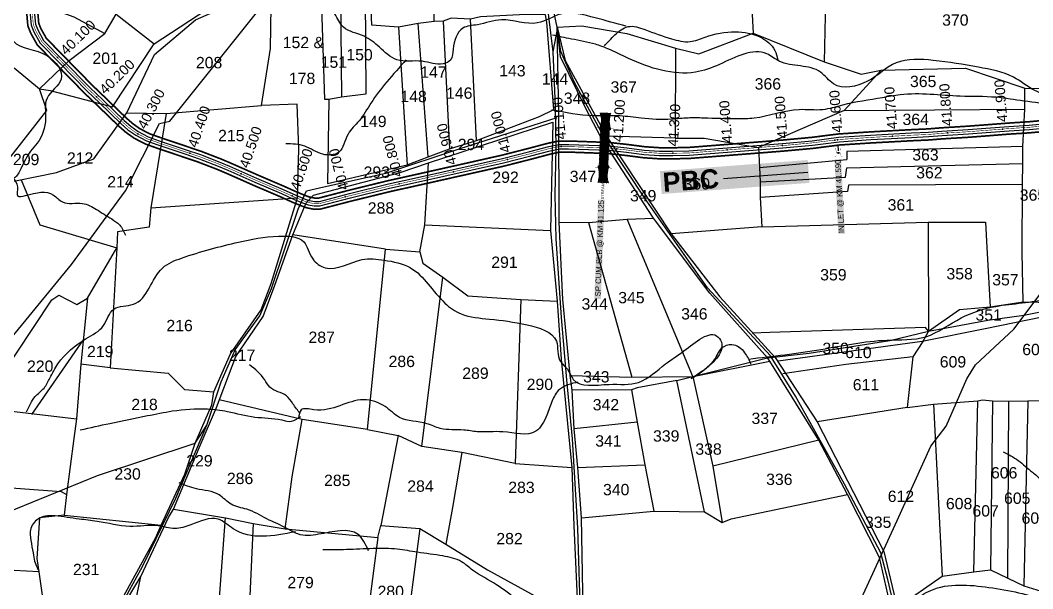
# Model space of a CAD drawing. Header units: inches. Extents: x 203261 to 228925, y 1594290 to 1605484.
# Drawn here: x 204239 to 206068, y 1596996 to 1598022 of the extents above; entities that cross this region are included whole.
import ezdxf
from ezdxf.enums import TextEntityAlignment as Align

# ---------------------------------------------------------------- set-up
doc = ezdxf.new("R2010")
doc.units = ezdxf.units.IN
doc.header["$MEASUREMENT"] = 0
doc.linetypes.add('ACAD_ISO02W100', pattern=[15, 12, -3])
doc.linetypes.add('HIDDEN2', pattern=[0.1875, 0.125, -0.0625])
for name, color, linetype in [('CANAL1', 7, 'Continuous'), ('CSMark', 72, 'Continuous'), ('PLOT NO', 7, 'Continuous'), ('PLOTS', 7, 'Continuous'), ('ROADS', 1, 'Continuous'), ('STREAMS', 4, 'Continuous'), ('STRUCTURE', 5, 'Continuous'), ('text2', 7, 'Continuous'), ('Title', 7, 'Continuous')]:
    doc.layers.add(name, color=color, linetype=linetype)
doc.styles.get("Standard").update_dxf_attribs({"font": 'arial.ttf'})
doc.dimstyles.get("Standard").update_dxf_attribs({"dimtxt": 0.18, "dimasz": 0.18, "dimexe": 0.18, "dimexo": 0.0625, "dimgap": 0.09, "dimtad": 0, "dimtih": 1, "dimtoh": 1, "dimdec": 4, "dimzin": 0, "dimdsep": 46, "dimtxsty": 'Standard', "dimcen": 0.09, "dimadec": 0, "dimazin": 0, "dimtfac": 1, "dimtdec": 4, "dimtofl": 0, "dimtmove": 0, "dimatfit": 3, "dimfxl": 1, "dimtolj": 1, "dimtzin": 0, "dimarcsym": 0})

# ---------------------------------------------------------------- blocks, each defined once
blk = doc.blocks.new('SLB')
at = {"layer": 'STRUCTURE'}
h = blk.add_hatch(dxfattribs=at)
h.set_pattern_fill('DOTS', color=6, scale=20, angle=320.3722, style=0)
h.set_pattern_definition([(320.372247934, (-159.4327, -72.9564), (1.2786241598, 0.5641323054), [0, -1.25])])
h.paths.add_polyline_path([(769699.5, 1706871.1), (769699.5, 1706861.1), (769729.1, 1706861.1), (769732.1, 1706863.1), (769792.1, 1706863.1), (769795.1, 1706861.1), (769824.7, 1706861.1), (769824.7, 1706871.1), (769795.1, 1706871.1), (769792.1, 1706869.1), (769732.1, 1706869.1), (769729.1, 1706871.1)])
at = {"layer": 'STRUCTURE', "color": 6, "const_width": 0.628}
for points in [[(769726.1, 1706877.1), (769726.1, 1706873.1), (769732.1, 1706869.1), (769792.1, 1706869.1), (769798.1, 1706873.1), (769798.1, 1706877.1)], [(769726.1, 1706855.1), (769726.1, 1706859.1), (769732.1, 1706863.1), (769792.1, 1706863.1), (769798.1, 1706859.1), (769798.1, 1706855.1)]]:
    blk.add_lwpolyline(points, dxfattribs=at)
at = {"layer": 'STRUCTURE', "color": 6, "linetype": 'ACAD_ISO02W100', "ltscale": 0.5, "const_width": 0.5}
for points in [[(769699.5, 1706871.1), (769729.1, 1706871.1)], [(769699.5, 1706861.1), (769729.1, 1706861.1)], [(769795.1, 1706871.1), (769824.7, 1706871.1)], [(769795.1, 1706861.1), (769824.7, 1706861.1)]]:
    blk.add_lwpolyline(points, dxfattribs=at)
at = {"layer": 'STRUCTURE', "color": 6}
blk.add_lwpolyline([(769732.1, 1706863.1), (769792.1, 1706863.1)], dxfattribs=at)
blk.add_lwpolyline([(769732.1, 1706863.1), (769792.1, 1706863.1)], dxfattribs=at)
at = {"layer": 'STRUCTURE', "color": 0}
blk.add_circle((769762.1, 1706866.1), 1.24, dxfattribs=at)
for points in [[(769703.8, 1706866), (769726.7, 1706866)], [(769818.6, 1706865.8), (769795.7, 1706865.8)]]:
    blk.add_leader(points, dimstyle='Standard', override={"dimasz": 10, "dimgap": 0.09, "dimtad": 0}, dxfattribs=at)
blk = doc.blocks.new('SP')
at = {"layer": 'STRUCTURE'}
h = blk.add_hatch(dxfattribs=at)
h.set_pattern_fill('DASH', color=256, scale=8, style=0)
edge = h.paths.add_edge_path()
edge.add_spline(control_points=[(769825.7, 1706742.1), (769825.3, 1706741.8), (769823.8, 1706740.8), (769820.9, 1706740.3), (769817, 1706739.7), (769811.4, 1706738.9), (769804, 1706739.7), (769798.4, 1706741), (769795.6, 1706741.6)], knot_values=[0, 0, 0, 0, 1.613557, 5.24513, 8.624976, 13.470124, 22.190216, 30.746377, 30.746377, 30.746377, 30.746377], degree=3, periodic=0)
edge.add_line((769795.6, 1706741.6), (769792.6, 1706739.6))
edge.add_line((769792.6, 1706739.6), (769732.6, 1706739.6))
edge.add_line((769732.6, 1706739.6), (769729.6, 1706741.6))
edge.add_spline(control_points=[(769729.6, 1706741.6), (769726.9, 1706740.9), (769721.3, 1706739.5), (769713.9, 1706738.5), (769708.3, 1706739.1), (769704.4, 1706739.6), (769701.5, 1706740), (769700, 1706741), (769699.5, 1706741.3)], knot_values=[0, 0, 0, 0, 8.556161, 17.276253, 22.121402, 25.501247, 29.13282, 30.746377, 30.746377, 30.746377, 30.746377], degree=3, periodic=0)
edge.add_line((769699.5, 1706741.3), (769699.5, 1706722.1))
edge.add_spline(control_points=[(769699.5, 1706722.1), (769700, 1706722.4), (769701.4, 1706723.4), (769704.3, 1706724), (769708.2, 1706724.5), (769713.8, 1706725.3), (769721.2, 1706724.5), (769726.8, 1706723.3), (769729.6, 1706722.6)], knot_values=[0, 0, 0, 0, 1.613557, 5.24513, 8.624976, 13.470124, 22.190216, 30.746377, 30.746377, 30.746377, 30.746377], degree=3, periodic=0)
edge.add_line((769729.6, 1706722.6), (769732.6, 1706724.6))
edge.add_line((769732.6, 1706724.6), (769792.6, 1706724.6))
edge.add_line((769792.6, 1706724.6), (769795.6, 1706722.6))
edge.add_spline(control_points=[(769795.6, 1706722.6), (769798.4, 1706723.3), (769803.9, 1706724.8), (769811.3, 1706725.8), (769817, 1706725.1), (769820.9, 1706724.7), (769823.8, 1706724.2), (769825.2, 1706723.3), (769825.7, 1706723)], knot_values=[0, 0, 0, 0, 8.556161, 17.276253, 22.121402, 25.501247, 29.13282, 30.746377, 30.746377, 30.746377, 30.746377], degree=3, periodic=0)
edge.add_line((769825.7, 1706723), (769825.7, 1706742.1))
h.paths.add_polyline_path([(769764.2, 1706732.1, -1), (769761.1, 1706732.1, -1)], flags=0)
h.paths.add_polyline_path([(769761.1, 1706732.1, 1), (769764.2, 1706732.1, 1)], flags=16)
at = {"layer": 'STRUCTURE', "const_width": 0.628}
for points in [[(769726.6, 1706747.6), (769726.6, 1706743.6), (769732.6, 1706739.6), (769792.6, 1706739.6), (769798.6, 1706743.6), (769798.6, 1706747.6)], [(769726.6, 1706716.6), (769726.6, 1706720.6), (769732.6, 1706724.6), (769792.6, 1706724.6), (769798.6, 1706720.6), (769798.6, 1706716.6)]]:
    blk.add_lwpolyline(points, dxfattribs=at)
at = {"layer": 'STRUCTURE', "color": 3}
blk.add_lwpolyline([(769732.6, 1706724.6), (769792.6, 1706724.6)], dxfattribs=at)
blk.add_lwpolyline([(769732.6, 1706724.6), (769792.6, 1706724.6)], dxfattribs=at)
at = {"layer": 'STRUCTURE', "color": 0}
blk.add_circle((769762.6, 1706732.1), 1.55, dxfattribs=at)
at = {"layer": 'STRUCTURE'}
for points in [[(769699.5, 1706741.3), (769700.9, 1706740.5), (769704.4, 1706739.6), (769707.8, 1706739.2), (769712.6, 1706738.8), (769721.3, 1706739.7), (769729.6, 1706741.6)], [(769825.7, 1706742.1), (769824.3, 1706741.3), (769820.8, 1706740.3), (769817.5, 1706739.8), (769812.7, 1706739.2), (769804, 1706739.9), (769795.6, 1706741.6)], [(769699.5, 1706722.1), (769700.9, 1706723), (769704.4, 1706724), (769707.7, 1706724.5), (769712.5, 1706725), (769721.2, 1706724.4), (769729.6, 1706722.6)], [(769825.7, 1706723), (769824.3, 1706723.8), (769820.8, 1706724.7), (769817.4, 1706725.1), (769812.6, 1706725.5), (769803.9, 1706724.6), (769795.6, 1706722.6)]]:
    blk.add_spline(points, degree=3, dxfattribs=at)
at = {"layer": 'STRUCTURE', "color": 0}
blk.add_text('STREAM', height=5, dxfattribs=at).set_placement((769684.3, 1706732.1), align=Align.MIDDLE_CENTER)
for points in [[(769727.4, 1706732.1), (769700.8, 1706732.1)], [(769824.4, 1706732.1), (769800.5, 1706732.1)]]:
    blk.add_leader(points, dimstyle='Standard', override={"dimasz": 10, "dimgap": 0.09, "dimtad": 0}, dxfattribs=at)
blk = doc.blocks.new('OT')
at = {"layer": 'STRUCTURE', "color": 190}
for points, const_width in [([(769751.4, 1706595.8), (769729.4, 1706595.8)], 0.5), ([(769775.2, 1706601.8), (769775.2, 1706597.8), (769769.2, 1706593.8), (769761.8, 1706593.8), (769754.4, 1706593.8), (769748.4, 1706597.8), (769748.4, 1706601.8)], 0.5), ([(769761.8, 1706593.8), (769761.8, 1706581)], 2.5), ([(769751.4, 1706579), (769729.4, 1706579)], 0.5), ([(769748.4, 1706573), (769748.4, 1706577), (769754.4, 1706581), (769761.8, 1706581), (769761.8, 1706581), (769761.8, 1706581), (769769.2, 1706581), (769775.2, 1706577), (769775.2, 1706573)], 0.5)]:
    blk.add_lwpolyline(points, dxfattribs=dict(at, const_width=const_width))
at = {"layer": 'STRUCTURE', "color": 0}
blk.add_circle((769761.8, 1706587.4), 1.87, dxfattribs=at)
blk.add_leader([(769732.6, 1706587.4), (769753.8, 1706587.4)], dimstyle='Standard', override={"dimasz": 10, "dimgap": 0.09, "dimtad": 0}, dxfattribs=at)
blk = doc.blocks.new('8888')
at = {"layer": 'Title', "color": 5, "insert": (195105.1, 1605625), "char_height": 23, "width": 173.819, "attachment_point": 1, "rotation": 320.8039, "bg_fill": 1, "box_fill_scale": 1.1, "bg_fill_color": 7, "bg_fill_true_color": 16777215, "bg_fill_transparency": 0}
blk.add_mtext('{\\fArial|b1|i0|c0|p34;\\C1;PBC}', dxfattribs=at)
at = {"layer": 'Title', "color": 1}
blk.add_leader([(195232.7, 1605504.6), (195154, 1605569)], dimstyle='Standard', override={"dimtxt": 5, "dimasz": 50, "dimgap": 0.09, "dimtad": 0, "dimzin": 2}, dxfattribs=at)

msp = doc.modelspace()

# ---------------------------------------------------------------- linework, layer by layer
at = {"layer": 'CANAL1', "color": 200, "const_width": 3}
for points in [[(204250.2, 1598038.9), (204252.5, 1598012.2), (204257.8, 1597999), (204269.7, 1597977.6), (204305.9, 1597940.7), (204355.3, 1597890.3), (204378, 1597868.7), (204416.9, 1597831.1), (204429.7, 1597819.9), (204444.4, 1597809.5), (204464.6, 1597799), (204485.4, 1597791.6), (204534, 1597775.2), (204559.8, 1597766.5), (204594.4, 1597753.2), (204611.6, 1597745.9), (204660.1, 1597724.4), (204708.2, 1597703.9), (204731.4, 1597693.4), (204748.6, 1597686.5), (204757.2, 1597683.5), (204769.5, 1597681.1), (204781, 1597681.4), (204836.7, 1597695.8), (204907.4, 1597713.1), (204948.5, 1597722.2), (205113.1, 1597759.1), (205162.6, 1597771.7), (205197.2, 1597780.9), (205214, 1597784.3), (205229.4, 1597784.3), (205300.9, 1597781.7), (205333.2, 1597778.2), (205364.8, 1597774.1), (205392.9, 1597772.2), (205416.3, 1597772.1), (205447.4, 1597772.8), (205617.4, 1597786.1), (205670.9, 1597791), (205718.6, 1597797.1), (205775.7, 1597800.8), (205849.4, 1597804.8), (205880.7, 1597806.2), (205904.9, 1597808.2), (205952.5, 1597811.1), (205984.2, 1597813.5), (206025.6, 1597816.8), (206062.6, 1597819.1), (206099.8, 1597822.6)], [(204270.3, 1598038.7), (204272.2, 1598016.9), (204275.9, 1598007.6), (204285.9, 1597989.7), (204320.2, 1597954.7), (204369.3, 1597904.6), (204391.8, 1597883.1), (204430.4, 1597845.8), (204442.1, 1597835.6), (204454.8, 1597826.6), (204472.5, 1597817.4), (204492, 1597810.5), (204540.4, 1597794.2), (204566.6, 1597785.3), (204601.9, 1597771.7), (204619.5, 1597764.2), (204668.1, 1597742.8), (204716.2, 1597722.2), (204739.3, 1597711.8), (204755.6, 1597705.2), (204762.4, 1597702.9), (204771.2, 1597701.2), (204778.2, 1597701.3), (204831.8, 1597715.2), (204902.9, 1597732.6), (204944.1, 1597741.7), (205108.5, 1597778.6), (205157.6, 1597791.1), (205192.7, 1597800.4), (205212, 1597804.3), (205229.7, 1597804.3), (205302.4, 1597801.7), (205335.6, 1597798.1), (205366.8, 1597794), (205393.6, 1597792.2), (205416.2, 1597792.1), (205446.4, 1597792.7), (205615.7, 1597806), (205668.7, 1597810.9), (205716.7, 1597817), (205774.5, 1597820.8), (205848.4, 1597824.8), (205879.4, 1597826.2), (205903.5, 1597828.2), (205951.1, 1597831.1), (205982.7, 1597833.5), (206024.2, 1597836.7), (206061, 1597839.1), (206098.1, 1597842.5)]]:
    msp.add_lwpolyline(points, dxfattribs=at)
at = {"layer": 'CANAL1', "color": 1, "linetype": 'HIDDEN2', "ltscale": 28, "const_width": 1}
msp.add_lwpolyline([(204260.2, 1598038.8), (204262.4, 1598014.5), (204266.8, 1598003.3), (204277.8, 1597983.7), (204313, 1597947.7), (204362.3, 1597897.5), (204384.9, 1597875.9), (204423.7, 1597838.4), (204435.9, 1597827.8), (204449.6, 1597818), (204468.5, 1597808.2), (204488.7, 1597801), (204537.2, 1597784.7), (204563.2, 1597775.9), (204598.1, 1597762.5), (204615.5, 1597755.1), (204664.1, 1597733.6), (204712.2, 1597713), (204735.4, 1597702.6), (204752.1, 1597695.8), (204759.8, 1597693.2), (204770.4, 1597691.2), (204779.6, 1597691.4), (204834.3, 1597705.5), (204905.2, 1597722.9), (204946.3, 1597732), (205110.8, 1597768.9), (205160.1, 1597781.4), (205195, 1597790.7), (205213, 1597794.3), (205229.5, 1597794.3), (205301.7, 1597791.7), (205334.4, 1597788.1), (205365.8, 1597784), (205393.2, 1597782.2), (205416.3, 1597782.1), (205417.5, 1597782.1), (205446.9, 1597782.7), (205616, 1597796), (205616, 1597796), (205669.8, 1597801), (205717.7, 1597807), (205775.1, 1597810.8), (205848.9, 1597814.8), (205880.1, 1597816.2), (205904.2, 1597818.2), (205913.7, 1597818.8), (205951.8, 1597821.1), (205983.4, 1597823.5), (206024.9, 1597826.8), (206061.8, 1597829.1), (206099, 1597832.6)], dxfattribs=at)
at = {"layer": 'CANAL1', "color": 5}
for points in [[(204256.2, 1598038.9), (204258.4, 1598013.6), (204263.2, 1598001.6), (204274.6, 1597981.2), (204310.2, 1597944.9), (204359.5, 1597894.6), (204382.2, 1597873), (204421, 1597835.5), (204433.4, 1597824.6), (204447.5, 1597814.6), (204466.9, 1597804.5), (204487.4, 1597797.3), (204535.9, 1597780.9), (204561.9, 1597772.1), (204596.6, 1597758.8), (204613.9, 1597751.4), (204662.5, 1597729.9), (204710.6, 1597709.4), (204733.8, 1597698.9), (204750.7, 1597692.1), (204758.8, 1597689.3), (204770, 1597687.2), (204780.2, 1597687.4), (204835.3, 1597701.7), (204906.1, 1597719), (204947.2, 1597728.1), (205111.7, 1597765), (205161.1, 1597777.5), (205195.9, 1597786.8), (205213.4, 1597790.3), (205229.5, 1597790.3), (205301.4, 1597787.7), (205333.9, 1597784.2), (205365.4, 1597780.1), (205393.1, 1597778.2), (205416.3, 1597778.1), (205417.6, 1597778.1), (205447.1, 1597778.8), (205616.4, 1597792), (205670.2, 1597797), (205718, 1597803.1), (205775.4, 1597806.8), (205849.1, 1597810.8), (205880.3, 1597812.2), (205904.5, 1597814.2), (205913.9, 1597814.8), (205952.1, 1597817.1), (205983.7, 1597819.5), (206025.1, 1597822.8), (206062.1, 1597825.1), (206099.3, 1597828.6)], [(204264.2, 1598038.8), (204266.3, 1598015.5), (204270.5, 1598005), (204281, 1597986.1), (204315.9, 1597950.5), (204365.1, 1597900.3), (204387.7, 1597878.8), (204426.4, 1597841.4), (204438.3, 1597830.9), (204451.7, 1597821.5), (204470.1, 1597811.9), (204490, 1597804.8), (204538.5, 1597788.5), (204564.6, 1597779.7), (204599.6, 1597766.2), (204617.1, 1597758.7), (204665.7, 1597737.3), (204713.8, 1597716.7), (204736.9, 1597706.3), (204753.5, 1597699.6), (204760.8, 1597697.1), (204770.7, 1597695.2), (204779.1, 1597695.3), (204833.3, 1597709.4), (204904.3, 1597726.8), (204945.4, 1597735.9), (205109.9, 1597772.7), (205159.1, 1597785.3), (205194, 1597794.6), (205212.6, 1597798.3), (205229.6, 1597798.3), (205302, 1597795.7), (205334.8, 1597792.1), (205366.2, 1597788), (205393.4, 1597786.2), (205416.2, 1597786.1), (205417.4, 1597786.1), (205446.7, 1597786.7), (205615.7, 1597800), (205669.4, 1597804.9), (205717.3, 1597811), (205774.9, 1597814.8), (205848.7, 1597818.8), (205879.8, 1597820.2), (205903.9, 1597822.2), (205913.4, 1597822.8), (205951.5, 1597825.1), (205983.1, 1597827.5), (206024.6, 1597830.8), (206061.5, 1597833.1), (206098.6, 1597836.6)]]:
    msp.add_lwpolyline(points, dxfattribs=at)
at = {"layer": 'PLOTS'}
for points in [[(204412, 1598033.3), (204480.6, 1597979.7), (204592.1, 1598052.8), (204660.4, 1598052.7), (204678.2, 1598077.9), (204703.5, 1598077.8), (204714.4, 1598140.2), (204791.1, 1598234.2), (204692.8, 1598221.1), (204711.9, 1598265.6), (204754.1, 1598272.5), (204837.9, 1598278.6), (204838.2, 1598261.9), (204851.6, 1598261.5), (204870.2, 1598287), (204947.4, 1598294.7), (204963.4, 1598298.4), (205061.7, 1598298.5), (205079.6, 1598362.6), (205076.7, 1598392.6), (204965.9, 1598393.3), (204970.2, 1598479.1)], [(204986.6, 1598020), (204983.5, 1598169.2), (205001.1, 1598169.2)], [(204793.9, 1597727.3), (204937.7, 1597761.3), (204975.8, 1597775.7), (205014.4, 1597790), (205063.2, 1597805.5), (205176.7, 1597848.7), (205202.6, 1597861.5), (205190.1, 1598019), (205187.5, 1598032), (205152.4, 1598032.6), (205070.3, 1598028.5), (205052.4, 1598024.2), (205017.4, 1598025.9), (205002.8, 1598020.5), (204986.6, 1598020), (204957.4, 1598016.3), (204922.3, 1598009.9), (204873.7, 1598013.3), (204867.4, 1598165.8)], [(205688.7, 1598135.5), (205693.4, 1598126), (205694.6, 1598114.2), (205691.1, 1597947)], [(204214.8, 1598091), (204279, 1598049.2), (204335.8, 1598028.7), (204391.3, 1597998.2)], [(205258, 1596823.1), (205253, 1597124.1), (205245.9, 1597214.7), (205239.5, 1597284.4), (205235.6, 1597354.1), (205232.3, 1597380.8), (205219.1, 1597517.9), (205212.1, 1597657.8), (205211.8, 1597849.6), (205208.7, 1598009.9), (205191.5, 1598092.1)], [(205558.2, 1598089.2), (205558.7, 1598077.1), (205563.1, 1597999)], [(204796, 1597879.2), (204789, 1597879.5), (204782.8, 1598065.9)], [(204861.8, 1598068.2), (204863, 1597889.2), (204818.9, 1597883.3), (204796, 1597879.2), (204793.9, 1597727.3)], [(204817.6, 1598066.6), (204818.9, 1597883.3)], [(203949.2, 1597682.5), (204032.8, 1597705.4), (204087.8, 1597697), (204151.5, 1597730), (204197.1, 1597725.8), (204304, 1597747.7), (204371.9, 1597772.1), (204431.5, 1597855.1), (204481.3, 1597960.4), (204555.6, 1598022.9), (204598.1, 1598041.9), (204647.2, 1598046.9), (204692, 1598047.4)], [(204243.3, 1596712.5), (204318.9, 1596825.9), (204385.2, 1596908.2), (204483.6, 1597088.5), (204493.2, 1597110.7), (204535.9, 1597202.8), (204555, 1597258.8), (204584.8, 1597328), (204588.6, 1597351.3), (204618.9, 1597419.9), (204674.2, 1597499.2), (204692.1, 1597547.3), (204739.8, 1597701.9), (204742.3, 1597790.2), (204739.1, 1597870.8), (204674.5, 1597868.4), (204690.9, 1597971.1), (204692, 1598047.4)], [(203696.3, 1597666.5), (203820.1, 1597674.8), (203949.2, 1597682.5), (203944.7, 1597694.5), (203941.2, 1597712.5), (203934.3, 1597737), (203914.4, 1597775.5), (204044.3, 1597839.3), (204132.2, 1597866.7), (204227.8, 1597936.7), (204273.4, 1597898.5), (204327.4, 1597949.7), (204391.3, 1597998.2), (204412, 1598033.3)], [(205063.2, 1597805.5), (205052.4, 1598024.2)], [(204922.3, 1598009.9), (204937.7, 1597761.3)], [(204975.8, 1597775.7), (204957.4, 1598016.3)], [(205002.8, 1598020.5), (205014.4, 1597790)], [(205809.3, 1596972.5), (205791.2, 1597052), (205733.1, 1597165.8), (205681.6, 1597264.1), (205592.9, 1597406.5), (205588.7, 1597412.6), (205484.7, 1597529.4), (205386.5, 1597660), (205383, 1597664.7), (205287.6, 1597811.3), (205261, 1597861.7), (205214.8, 1597956.2), (205208.7, 1598009.9), (205253.6, 1598012.2), (205334.8, 1597998.4), (205422.4, 1597972), (205464.6, 1597961.9), (205563.1, 1597999), (205691.1, 1597947), (205757.8, 1597925), (205794.2, 1597932.3), (205946.3, 1597935.7), (206053.8, 1597899.9), (206094.6, 1597899)], [(205208.7, 1598009.9), (205223.1, 1597950), (205298.2, 1597812.9), (205414.8, 1597636.5), (205502.4, 1597522.7), (205602.8, 1597413.1), (205678.6, 1597297.2), (205798.7, 1597062.8), (205823.3, 1596962.1), (205838.1, 1596897), (205864, 1596788), (205930.7, 1596638.5), (205969.2, 1596557.7), (206021.6, 1596492.5), (206117.3, 1596480), (206136.2, 1596579.2), (206068.9, 1596602.2), (206013.8, 1596618.2), (205979.7, 1596628.5), (205944.4, 1596633.9), (205930.7, 1596638.5)], [(204405.4, 1597866.1), (204480.6, 1597979.7)], [(205422.4, 1597972), (205422, 1597809.6), (205298.2, 1597812.9)], [(205794.2, 1597932.3), (205727.2, 1597859.4), (205572.5, 1597792.3)], [(203934.3, 1597737), (204160.7, 1597745.6), (204211.7, 1597762.9), (204286.7, 1597859.7), (204273.4, 1597898.5)], [(204273.4, 1597898.5), (204292.9, 1597895.8), (204405.4, 1597866.1)], [(206050.9, 1597513.9), (206049, 1597602.7), (206049.4, 1597725.5), (206050, 1597764), (206050.1, 1597794.7), (206053.4, 1597861.8), (206053.8, 1597899.9)], [(204431.5, 1597855.1), (204502.6, 1597854), (204674.5, 1597868.4)], [(205727.2, 1597859.4), (206053.4, 1597861.8)], [(204388.6, 1596904.6), (204456.6, 1597017.8), (204506.3, 1597124.2), (204515.6, 1597139.3), (204562, 1597250.3), (204593.6, 1597322.9), (204628, 1597415.1), (204677.7, 1597487.3), (204699, 1597544.1), (204731.1, 1597634.9), (204755.2, 1597692.4), (204768.7, 1597706.8), (204925.2, 1597747.4), (204976.6, 1597764.8), (205201.1, 1597838.1), (205196.7, 1597642.6), (205209, 1597515.3), (205215.9, 1597410.5), (205235, 1597214.6), (205238.8, 1597109.5), (205246.5, 1596938.8)], [(204502.6, 1597854), (204474.6, 1597683.9), (204739.8, 1597701.9)], [(205422, 1597809.6), (205474.1, 1597809.4), (205572.5, 1597792.3), (205574.1, 1597756.3), (205575.3, 1597730.8), (205575.6, 1597702.1), (205578.5, 1597649.2), (205414.8, 1597636.5)], [(206050.1, 1597794.7), (205732.1, 1597785.4), (205732.1, 1597770.7)], [(204898.9, 1597608.9), (204960.8, 1597603.9), (204969.5, 1597653.2), (204976.6, 1597764.8)], [(205574.1, 1597756.3), (205732.1, 1597770.7)], [(205575.3, 1597730.8), (205729.4, 1597739.2), (205732.1, 1597756.1), (206050, 1597764)], [(204240.7, 1597734.1), (204274.1, 1597653), (204413.5, 1597611.3)], [(206049.4, 1597725.5), (205735.3, 1597724.6), (205733.2, 1597713), (205575.6, 1597702.1)], [(204474.6, 1597683.9), (204471.5, 1597649), (204414.6, 1597640.2), (204413.5, 1597611.3), (204401.2, 1597394.8), (204506.2, 1597385.2), (204535.5, 1597355.3), (204588.6, 1597351.3)], [(205212.1, 1597657.8), (205265.2, 1597657.3), (205335.5, 1597663.2), (205383, 1597664.7)], [(205232.3, 1597380.8), (205343.7, 1597378), (205453.9, 1597378.8), (205588.7, 1597412.6), (205664.2, 1597421.5), (205809.6, 1597444.3), (205879.7, 1597461.2), (205986.8, 1597481.1), (206051.8, 1597489.6), (206159.3, 1597511.2), (206205.8, 1597540.8), (206246.9, 1597566.4), (206288.3, 1597588), (206312.1, 1597597.1), (206361.4, 1597617.9), (206393, 1597621), (206428.6, 1597625.3), (206462.9, 1597630.5), (206494.5, 1597629.7), (206557.1, 1597665.9), (206571.2, 1597664.3), (206608.6, 1597666.8), (206643.2, 1597670.3), (206652.8, 1597672.5)], [(205265.2, 1597657.3), (205343.7, 1597378)], [(205453.9, 1597378.8), (205335.5, 1597663.2)], [(205578.5, 1597649.2), (205879.1, 1597657.7), (205982.9, 1597657.7), (205985.1, 1597611.8), (205991.2, 1597505.1), (206050.9, 1597513.9), (206159.3, 1597511.2)], [(205879.1, 1597657.7), (205879.7, 1597461.2), (205935.8, 1597499.9), (205991.2, 1597505.1)], [(204969.5, 1597653.2), (205196.7, 1597642.6)], [(204866, 1597283.6), (204898.9, 1597608.9), (204731.1, 1597634.9)], [(204166.3, 1597322.8), (204295.7, 1597517.6), (204308.6, 1597525.9), (204340.8, 1597509.3), (204360.4, 1597520.5), (204413.5, 1597611.3)], [(204960.8, 1597603.9), (204966.3, 1597583.9), (205002, 1597558.4), (205047.5, 1597524.9), (205143.4, 1597518), (205209, 1597515.3)], [(205607.9, 1597407.1), (205868.2, 1597442.8), (205982.2, 1597465.8), (206161.2, 1597502.5), (206207.2, 1597523.2), (206243, 1597546.4), (206285, 1597570.9), (206288.3, 1597588)], [(204964.3, 1597252.9), (205002, 1597558.4)], [(204360.4, 1597520.5), (204348.3, 1597401.6)], [(205143.4, 1597518), (205133, 1597222.2), (205235, 1597214.6)], [(205841.2, 1597323.3), (205888.7, 1597328.9), (205969, 1597334.9), (205977, 1597336.8), (205995, 1597335.3), (206025, 1597334.5), (206059.3, 1597335.4), (206091.8, 1597335.8), (206135.8, 1597336.5), (206168.4, 1597336.4), (206161.7, 1597501.1), (206159.3, 1597511.2)], [(205879.7, 1597461.2), (205874, 1597467.5), (205593, 1597458.4), (205561.2, 1597457.2)], [(205879.7, 1597461.2), (205869.4, 1597442.5), (205851.6, 1597414.4), (205841.2, 1597323.3), (205678.6, 1597297.2)], [(204259.9, 1597310.2), (204354.2, 1597447.2)], [(204401.2, 1597394.8), (204348.3, 1597401.6), (204340.2, 1597302.9), (204335.4, 1597267.2), (204322.2, 1597165.7), (204318.2, 1597128.9), (204273.5, 1597123.9), (204268.6, 1597050.6), (204272.5, 1597026.3), (204286.7, 1596924.5), (204385.2, 1596908.2), (204388.6, 1596904.6), (204429.4, 1596887.1), (204456.6, 1597017.8)], [(205424.7, 1597371.6), (205453.9, 1597378.8), (205592.9, 1597406.5)], [(205851.6, 1597414.4), (205730, 1597400.5), (205616.4, 1597384.1)], [(205475.1, 1597134.4), (205424.7, 1597371.6), (205353.5, 1597358.8), (205342.8, 1597354.8), (205235.6, 1597354.1)], [(205453.9, 1597378.8), (205489.9, 1597216.9), (205507, 1597115.4)], [(203692.2, 1597349.4), (203838.1, 1597353.7), (203908.5, 1597356), (203942.7, 1597354.5), (204111.6, 1597328.8), (204125.3, 1597327.7), (204166.3, 1597322.8), (204340.2, 1597302.9)], [(204272.5, 1597026.3), (204227.7, 1597028.7), (204165.7, 1597032), (204047.1, 1597037.8), (203986.3, 1597040), (203928.4, 1597040.5), (203951.3, 1597135.9), (203877.6, 1597190.7), (203942.7, 1597354.5)], [(205342.8, 1597354.8), (205353.4, 1597296.4), (205367.4, 1597219.8), (205383.4, 1597135.8)], [(204866, 1597283.6), (204748, 1597301.4), (204598.2, 1597337)], [(205888.7, 1597328.9), (205904.5, 1597018.4)], [(205961.6, 1597026.1), (205969, 1597334.9)], [(205995, 1597335.3), (205991.4, 1597030)], [(206022.9, 1597014.8), (206025, 1597334.5)], [(206059.3, 1597335.4), (206052.1, 1597001.2)], [(204717.6, 1597104), (204730.3, 1597197.6), (204748, 1597301.4)], [(205353.4, 1597296.4), (205239.5, 1597284.4)], [(204866, 1597283.6), (204921.4, 1597272.5), (204890.5, 1597109.8)], [(205133, 1597222.2), (205036.5, 1597241.8), (204964.3, 1597252.9), (204921.4, 1597272.5)], [(205681.6, 1597264.1), (205489.9, 1597216.9)], [(205036.5, 1597241.8), (205019.5, 1597142.4), (205007.4, 1597076.6)], [(205245.9, 1597214.7), (205367.4, 1597219.8)], [(203984.2, 1597195.6), (204312.7, 1597171.7), (204322.2, 1597165.7)], [(205253, 1597124.1), (205383.4, 1597135.8), (205475.1, 1597134.4), (205507, 1597115.4), (205523.2, 1597122.1), (205733.1, 1597165.8)], [(204318.2, 1597128.9), (204493.2, 1597110.7)], [(204515.6, 1597139.3), (204609.3, 1597123.8), (204659.8, 1597113.9), (204717.6, 1597104), (204884.7, 1597088.1), (204890.5, 1597109.8), (204960.9, 1597104.5), (205007.4, 1597076.6), (205082.9, 1597029.8), (205174.1, 1596980.1), (205244.8, 1596978.5)], [(204608.9, 1597124.5), (204589.6, 1596866.1), (204535.8, 1596558)], [(204659.8, 1597113.9), (204648.1, 1596864.8)], [(204884.7, 1597088.1), (204861.6, 1596907.6), (204804.5, 1596909.2), (204768.1, 1596906.1), (204750.4, 1596808.2), (204690, 1596478.6)], [(204960.9, 1597104.5), (204932.5, 1596887.8)], [(205823.3, 1596962.1), (205904.5, 1597018.4), (205961.6, 1597026.1), (205991.4, 1597030), (206022.9, 1597014.8), (206052.1, 1597001.2), (206083.4, 1596991.2)]]:
    msp.add_lwpolyline(points, dxfattribs=at)
at = {"layer": 'ROADS'}
for points in [[(205184.7, 1598534.9), (205178.2, 1598517.8), (205201.1, 1598381.9), (205181.6, 1598312.6), (205169.6, 1598274.7), (205172.2, 1598186.6), (205184.9, 1598098.6), (205201.2, 1597965.5), (205205, 1597867.3), (205206.5, 1597791.4), (205204.4, 1597707.1), (205206.4, 1597627.6), (205215.8, 1597485.4), (205225.7, 1597372.8), (205236, 1597266.6), (205245.8, 1597105.3), (205251.1, 1596929.6), (205252.6, 1596828.8), (205232.4, 1596712.8), (205220.5, 1596607.6), (205210.9, 1596541.3), (205196, 1596467.4), (205194.9, 1596330.4), (205201.3, 1596221.2)], [(203815.4, 1596873.2), (203917.9, 1597042.7), (203995.9, 1597161.2), (204095.7, 1597289.8), (204113.7, 1597348.7), (204148.9, 1597361.4), (204229.9, 1597457.7), (204331.1, 1597581.4), (204428.7, 1597714.3), (204490.2, 1597835.8), (204508.9, 1597840.3), (204680, 1598053.8), (204711.1, 1598077.6), (204763.8, 1598183.6), (204853, 1598252.4), (204900.4, 1598333.2), (204905.6, 1598445.3), (204902.7, 1598491)], [(206262, 1595902.1), (206165.4, 1596112.7), (206149.8, 1596175.2), (206132.7, 1596278), (206091.2, 1596342.9), (206022.1, 1596469.4), (205958.9, 1596568.8), (205912.3, 1596668.1), (205858.9, 1596787.6), (205831.1, 1596907), (205805.9, 1597012.6), (205793.4, 1597060.5), (205728.1, 1597184.7), (205639.2, 1597343.6), (205594.3, 1597416.5), (205480.6, 1597538.9), (205370.5, 1597695.6), (205291, 1597815.5), (205239.8, 1597909.7), (205215.4, 1597966.1), (205209.1, 1598009.4), (205201.2, 1597965.5)], [(205344.6, 1596162.5), (205371.6, 1596201), (205384.8, 1596246.8), (205402.6, 1596398.5), (205468.8, 1596481.3), (205513.7, 1596571.8), (205580.8, 1596648.5), (205656.6, 1596755.2), (205672.5, 1596815.5), (205696.5, 1596857), (205744.9, 1596948.7), (205823.3, 1597118.9), (205884.1, 1597253.1), (205911.5, 1597289.6), (205948.9, 1597374.9), (205964.7, 1597399.9), (206034.1, 1597464.4), (206114, 1597571.1), (206172.4, 1597686.2), (206215, 1597723.3), (206245.9, 1597783), (206290.8, 1597827), (206286.3, 1597891.2)], [(204100.9, 1596350.2), (204156.9, 1596455.3), (204205.6, 1596591.3), (204249.7, 1596712.5), (204359.1, 1596865.5), (204418.7, 1596961.3), (204460.5, 1597037.1), (204520.1, 1597159.3), (204576, 1597291.4), (204601.6, 1597369.5), (204627, 1597427.3), (204671.4, 1597488.9), (204692.8, 1597538.1), (204740.9, 1597681), (204756.2, 1597714.6), (204787.2, 1597721.6), (204899.1, 1597746.5), (205033.7, 1597790.8), (205208.5, 1597846.6)], [(203796.2, 1596857.1), (203954, 1597011.1), (203986.3, 1597040), (204171.2, 1597115.8), (204378.4, 1597200.5), (204555, 1597258.8), (204576, 1597291.4)]]:
    msp.add_lwpolyline(points, dxfattribs=at)
at = {"layer": 'STREAMS'}
for points in [[(206158.6, 1599218.8), (206198.7, 1599250.6), (206262.5, 1599269.2), (206315.7, 1599290.9), (206362.1, 1599333.3), (206374.1, 1599358.3), (206373.6, 1599398.9), (206330.4, 1599404), (206272.8, 1599391.7), (206184.6, 1599368.8), (206093.2, 1599357.1), (205917.6, 1599298.7), (205858.2, 1599288.2), (205761.9, 1599289.7), (205684.3, 1599261.8), (205588.5, 1599243.2), (205507.2, 1599231.6), (205414.5, 1599188), (205381.6, 1599146.7), (205345.2, 1599098.1), (205271.9, 1599062), (205203.7, 1599049), (205168.6, 1599048.5), (205114.2, 1599040.5), (205050.2, 1599060), (205001.4, 1599058.8), (204927.5, 1599025.9), (204860.5, 1598984.8), (204817.2, 1598939.3), (204802.2, 1598911.2), (204752.6, 1598856.9), (204638.4, 1598777.5), (204595.8, 1598725.1), (204548.1, 1598695.2), (204505.5, 1598643.4), (204491.6, 1598609.1), (204467.8, 1598574.7), (204455.2, 1598549.2), (204422, 1598506.1), (204392.5, 1598479.9), (204333.4, 1598426.6), (204299.6, 1598409.2), (204259.5, 1598399.3), (204224.5, 1598380.6), (204200.7, 1598383.2), (204153.1, 1598357), (204086.8, 1598340.3), (204053.5, 1598306.7), (204054, 1598257.3), (204056.5, 1598225.4), (204069.5, 1598206.6), (204087, 1598179.7), (204101.9, 1598157.2), (204139.3, 1598065.9), (204172.4, 1598047.7), (204211.7, 1598013.2), (204226, 1597985.1), (204287.9, 1597958.1), (204312.8, 1597916.1), (204287.1, 1597881.8), (204284.5, 1597844.9), (204269.4, 1597800.6), (204257.4, 1597786.2), (204239.8, 1597753.8), (204228.5, 1597737.8), (204187.2, 1597732.9), (204149, 1597728.6), (204102.7, 1597712.5), (204039.5, 1597709.5), (203977.6, 1597713.4), (203923.2, 1597706.1)], [(206814, 1598333.8), (206825, 1598298.2), (206831.2, 1598269.7), (206842.2, 1598232.7), (206836.3, 1598198.5), (206797.9, 1598159.4), (206784.9, 1598122.9), (206659.9, 1598074), (206610.4, 1598027.8), (206576.9, 1598000.3), (206545.7, 1597981.7), (206395.8, 1597964.2), (206369.5, 1597953.1), (206331.6, 1597917.1), (206302.6, 1597894.1), (206241.1, 1597881.7), (206182.3, 1597879.7), (206070.8, 1597896), (206033, 1597919.6), (205969.8, 1597937.6), (205888.3, 1597949.8), (205821.4, 1597945.5), (205769.4, 1597912.2), (205708, 1597907.5), (205684.8, 1597928.5), (205609.6, 1597948.7), (205587.8, 1597961.6), (205502.2, 1597942.7), (205458.6, 1597928.6), (205337.6, 1597953.4), (205300.3, 1597970.9), (205278, 1597979), (205234.4, 1597988.4), (205200.1, 1597995.6)], [(205333.4, 1598011.9), (205277.7, 1598026.7), (205215.4, 1598033.5), (205173.5, 1598017.6), (205108, 1598023.1), (205064.8, 1598014.3), (205038.5, 1598008.2), (205021, 1597970.4), (205016.5, 1597950.8), (205003.1, 1597943.7), (204964.8, 1597948.2), (204919.2, 1597951), (204887.6, 1597973.8), (204860.1, 1597993.4), (204822.7, 1598010), (204807.1, 1598034.1), (204789.4, 1598057.3), (204764.5, 1598076.5)], [(205294, 1597976.3), (205313.2, 1597995.8), (205336.9, 1598010.9), (205367.2, 1598005.5), (205415.2, 1597988.9), (205449.1, 1597983.9), (205476, 1597991.9), (205530.8, 1598001.6), (205576.2, 1597991.7), (205602, 1597968), (205607.3, 1597951.1)], [(204936.1, 1597950.9), (204900.8, 1597910.9), (204872.2, 1597872.7), (204850.8, 1597840.7), (204831.1, 1597816.7), (204813.7, 1597783.8), (204785.6, 1597780.3), (204752.7, 1597795.1), (204718.4, 1597799.2)], [(205199.3, 1597861.2), (205273.8, 1597850.4), (205322, 1597850.2), (205360.4, 1597846.1), (205415.3, 1597844.2), (205445.2, 1597846.4), (205473.3, 1597846.3), (205534, 1597844.8), (205564.4, 1597846.1), (205645.8, 1597861.5), (205688.7, 1597861.4), (205724.9, 1597869.8), (205796.3, 1597883), (205828.5, 1597888.3), (205936.9, 1597885.8), (206001.7, 1597883.8), (206052.1, 1597877), (206108.6, 1597869.7), (206177.7, 1597866), (206195.2, 1597870.4), (206216.2, 1597881.1)], [(204225.6, 1597738), (204233.7, 1597721.3), (204234.1, 1597705), (204248.1, 1597705.9), (204298.8, 1597706.7), (204315, 1597694.4), (204351.1, 1597691.6), (204376.4, 1597680.7), (204404, 1597663.5), (204418.4, 1597652.6), (204428.7, 1597634.1)], [(205554.9, 1597410.6), (205685.3, 1597428), (205804.3, 1597444.7), (205874.7, 1597451), (205938.7, 1597484.8), (206001.1, 1597505.7), (206096.6, 1597520.8), (206146.1, 1597540.1), (206207.6, 1597564.2), (206267.5, 1597575.4), (206268.3, 1597562.4), (206263.4, 1597543), (206291.7, 1597534.9), (206325.7, 1597543.7), (206367, 1597546), (206394.8, 1597551.8), (206458.7, 1597567.8), (206506.6, 1597591.2), (206516.3, 1597605.7), (206514.8, 1597637.3), (206543.1, 1597651.7), (206573.9, 1597660.6), (206635.5, 1597684.7), (206677.5, 1597685.4), (206696.1, 1597679.7), (206714.7, 1597667.5), (206750.3, 1597643.1), (206771.2, 1597609.9), (206778.4, 1597574.3), (206769.4, 1597519.4), (206762, 1597482.2), (206749, 1597453.9), (206710.9, 1597430.5), (206688.2, 1597417.4), (206667.9, 1597374.6), (206661.4, 1597352.8)], [(204250.3, 1597315.4), (204265.7, 1597342.7), (204281.7, 1597358.3), (204292.3, 1597376.3), (204306.9, 1597402.1), (204358, 1597447.4), (204388.9, 1597471), (204407.8, 1597500.8), (204443.1, 1597509.5), (204495.8, 1597575), (204530.3, 1597592.9), (204582.5, 1597609), (204633, 1597621.7), (204705.4, 1597632.6), (204750.9, 1597622.3), (204767.1, 1597591.5), (204789.8, 1597575.2), (204856.5, 1597590.1), (204896.1, 1597589.2), (204943.6, 1597575.4), (205006, 1597511.6), (205035.3, 1597492.1), (205086.5, 1597482.9), (205154.3, 1597472.2), (205207.3, 1597442.7), (205214.4, 1597406.7), (205227.2, 1597392.1), (205237.7, 1597373.9), (205302.1, 1597364.9), (205355.9, 1597368.5), (205404.4, 1597401.7), (205437.8, 1597425.2), (205499.7, 1597450.4), (205506.3, 1597437.6), (205493.7, 1597408.3), (205466.8, 1597385.8), (205451.7, 1597375.9), (205491.7, 1597407.7), (205506.5, 1597430.7), (205524.5, 1597437), (205547.5, 1597422.1), (205558.3, 1597401.6)], [(204744.4, 1597312.2), (204731.2, 1597330), (204719.5, 1597344), (204689.8, 1597359.8), (204680.4, 1597373), (204653, 1597400.3)], [(205246.3, 1597368.9), (205213, 1597355.6), (205199.7, 1597335.1), (205190, 1597309.2), (205170.4, 1597280.4), (205110.9, 1597279.1), (205064.2, 1597279.4), (205039.9, 1597282.3), (204997.7, 1597285.3), (204973.5, 1597293.9), (204923.8, 1597305.2), (204898.3, 1597324.7), (204859.2, 1597337.1), (204769.3, 1597319), (204746.4, 1597318.8), (204741.5, 1597303.7)], [(204347.3, 1597282.6), (204400.6, 1597294.5), (204468.8, 1597308.4), (204513.5, 1597316.8), (204576.8, 1597320.6), (204612.9, 1597316), (204662.5, 1597305.9), (204711.2, 1597300.7), (204728.7, 1597298.2), (204744.8, 1597306.7)], [(206014.7, 1597242.8), (206041.7, 1597227.6), (206067.3, 1597206.2), (206081.7, 1597191.6), (206082.9, 1597149.4), (206131.1, 1597198), (206183, 1597178.4), (206201.9, 1597140.5), (206208.2, 1597118.3), (206227, 1597084.8), (206267.8, 1597057.8), (206302.3, 1597079), (206344.5, 1597067.5), (206388.9, 1597062.6), (206419.1, 1597049.3), (206448.7, 1597047.5), (206473, 1597039), (206481.9, 1597024), (206491.6, 1597005.7), (206531.4, 1597007.4), (206565.5, 1596993.6), (206568.2, 1596976.5), (206581.4, 1596975.9), (206590.7, 1597003.4), (206599.8, 1597017.1), (206638.1, 1597010.5), (206661.4, 1596953.6), (206719.1, 1596910.7), (206772.1, 1596876.4), (206819.7, 1596850.4), (206855.3, 1596825.5), (206885.2, 1596805.7), (206942.2, 1596801.3), (206964, 1596788.7), (206984.1, 1596782.1), (207015.8, 1596777.2), (207028.2, 1596768.7), (207073.7, 1596742.5), (207108.7, 1596720), (207120.6, 1596705.9), (207144, 1596680), (207181.7, 1596654.7), (207191.5, 1596646.6), (207195.7, 1596637.6)], [(204867.9, 1597064.5), (204849.1, 1597093.9), (204777.7, 1597094.1), (204740.3, 1597094.7), (204721.4, 1597104.2), (204684.1, 1597122.2), (204648.2, 1597139.3), (204619.8, 1597148.3), (204597.9, 1597165.3), (204557, 1597176.4), (204525.7, 1597186.9)], [(204735.9, 1597098.7), (204623.7, 1597103.9), (204596.3, 1597121.4), (204546.9, 1597111.1), (204518, 1597104.7), (204487.6, 1597109.3), (204436.7, 1597108.4), (204377.7, 1597117.5), (204345.3, 1597121.6), (204301.9, 1597127.2), (204274.5, 1597123.7), (204258, 1597104.8), (204257.9, 1597082.9), (204261.9, 1597060.5), (204264.8, 1597045.5), (204270.8, 1597030.6)], [(205517.6, 1596885.7), (205457.8, 1596914.3), (205369.6, 1596932.9), (205334.2, 1596932), (205275.3, 1596917.2), (205229, 1596934.3), (205175.7, 1596951.4), (205099.4, 1597003), (205056.1, 1597029.5), (205036.1, 1597044.5), (205002.3, 1597055.1), (204956.4, 1597061.6), (204920, 1597067.2), (204876.6, 1597068.3), (204828.3, 1597066.4), (204785.4, 1597066.1)], [(205247.4, 1596714.3), (205260, 1596714.3), (205283.3, 1596720), (205315.4, 1596733.4), (205365.9, 1596745.1), (205401.3, 1596753.4), (205466.2, 1596769.6), (205496.8, 1596787), (205530.8, 1596808.7), (205564.7, 1596856.8), (205598.9, 1596875.4), (205659.5, 1596886.5), (205722.2, 1596887.7), (205789.9, 1596918.1), (205823.1, 1596946.4), (205883.9, 1596992.9), (205988.9, 1596998.2), (206042.5, 1596988.6), (206147.6, 1596958.6), (206204.7, 1596947), (206261.6, 1596942), (206431, 1596922), (206546.2, 1596904.6), (206639.1, 1596899.2), (206714.9, 1596877.7), (206930.4, 1596761.2), (207042.1, 1596730.5), (207203, 1596632.1)]]:
    msp.add_spline(points, degree=3, dxfattribs=at)
at = {"layer": 'text2', "color": 3, "linetype": 'Continuous'}
for p in [(204306, 1597954.9), (204376.6, 1597883.8), (206013.2, 1597825.9), (204451.2, 1597817.2), (205715, 1597806.7), (205814.3, 1597812.9), (205216.3, 1597794.3), (205316.3, 1597790.1), (205516.1, 1597788.2), (205616, 1597796), (204544.9, 1597782.1), (205118.9, 1597770.9), (205021.2, 1597748.8), (204638, 1597745.2), (204923.4, 1597726.9), (204729.8, 1597705.1), (204826, 1597703.4)]:
    msp.add_point(p, dxfattribs=at)
at = {"layer": 'text2'}
for p in [(205710.3, 1597806.1), (205913.7, 1597818.8), (205293.9, 1597792), (205616, 1597796), (205417.5, 1597782.1)]:
    msp.add_point(p, dxfattribs=at)

# ---------------------------------------------------------------- block references
at = {"layer": 'STRUCTURE', "color": 0, "rotation": 87.86419087733104}
for name, p in [('SP', (1882152.7, 764957.2)), ('SLB', (1882286.5, 764952.7))]:
    msp.add_blockref(name, p, dxfattribs=at)
at = {"layer": 'STRUCTURE', "color": 0, "xscale": 0.5, "yscale": 0.5, "zscale": 0.5, "rotation": 272.9084585198758}
msp.add_blockref('OT', (-666006.8, 1938871.5), dxfattribs=at)
at = {"layer": 'text2', "xscale": 1.5, "yscale": 1.5, "zscale": 1.5, "rotation": 43.50320049883499}
msp.add_blockref('8888', (1651079.7, -350643.6), dxfattribs=at)

# ---------------------------------------------------------------- texts
at = {"layer": 'CSMark', "color": 1}
for s, rotation, p in [('40.100', 44.4248, (204315.5, 1597964.6)), ('40.200', 44.4248, (204386.1, 1597893.5)), ('41.900', 94.32, (206013.2, 1597838.5)), ('40.300', 62.5366, (204457.4, 1597828.2)), ('41.600', 94.32, (205715, 1597819.3)), ('41.700', 94.32, (205814.3, 1597825.6)), ('41.800', 94.32, (205913.7, 1597831.4)), ('41.100', 95.4659, (205215.9, 1597806.9)), ('41.200', 86.6125, (205317.9, 1597802.6)), ('41.400', 94.32, (205516.1, 1597800.8)), ('41.500', 94.32, (205616, 1597808.7)), ('40.400', 71.3094, (204549.5, 1597793.8)), ('41.000', 104.5432, (205116.5, 1597783.3)), ('41.300', 86.6125, (205417.8, 1597794.6)), ('40.500', 71.3094, (204642.6, 1597756.9)), ('40.900', 104.5432, (205018.8, 1597761.2)), ('40.800', 104.5432, (204921, 1597739.3)), ('40.600', 71.3094, (204734.5, 1597716.8)), ('40.700', 104.5432, (204823.6, 1597715.8))]:
    msp.add_text(s, height=18, rotation=rotation, dxfattribs=at).set_placement(p, align=Align.MIDDLE_LEFT)
at = {"layer": 'PLOT NO'}
for s, p in [('370', (205904.3, 1598012.6)), ('152 & ', (204713, 1597972)), ('150', (204827.9, 1597949.9)), ('201', (204369.2, 1597943.6)), ('208', (204556.1, 1597935.7)), ('151', (204781.5, 1597936.5)), ('147', (204961.5, 1597918.5)), ('143', (205104.1, 1597921)), ('178', (204724.1, 1597907.1)), ('144', (205181.1, 1597906.2)), ('367', (205305.2, 1597891.7)), ('366', (205565.6, 1597897.3)), ('365', (205846.2, 1597901.7)), ('148', (204925.6, 1597874.5)), ('146', (205008, 1597880.6)), ('348', (205220.8, 1597871.4)), ('149', (204852.9, 1597829.5)), ('364', (205832.7, 1597833.2)), ('215', (204596.2, 1597804)), ('294', (205029.2, 1597787.9)), ('212', (204323.1, 1597763.3)), ('363', (205850.3, 1597769.1)), ('209', (204225.6, 1597760.8)), ('293', (204859.1, 1597737.9)), ('292', (205091.7, 1597728.7)), ('347', (205231.5, 1597730.2)), ('362', (205857.4, 1597736.8)), ('214', (204395.9, 1597720.5)), ('360', (205437.3, 1597716.7)), ('349', (205340.4, 1597695.3)), ('365', (206044.5, 1597696.5)), ('288', (204866.6, 1597673.2)), ('361', (205805.8, 1597678.8)), ('291', (205089.7, 1597575.2)), ('359', (205684, 1597552.6)), ('358', (205912.1, 1597554.4)), ('357', (205994.8, 1597543.6)), ('345', (205319.1, 1597511.3)), ('344', (205252.8, 1597499.9)), ('346', (205432.8, 1597482)), ('351', (205964.5, 1597480)), ('216', (204502.8, 1597460.9)), ('287', (204759.5, 1597439.7)), ('350', (205688, 1597419.7)), ('602', (206049, 1597417.6)), ('219', (204359.4, 1597414)), ('217', (204615.8, 1597407.2)), ('610', (205729.2, 1597412.3)), ('220', (204251, 1597387.5)), ('286', (204904.2, 1597396.1)), ('609', (205900, 1597395.4)), ('289', (205037.3, 1597374.8)), ('343', (205255.7, 1597368.3)), ('290', (205153.7, 1597354.7)), ('611', (205742.8, 1597354)), ('218', (204439.5, 1597318.3)), ('342', (205273.1, 1597317.9)), ('337', (205559.9, 1597293.3)), ('341', (205277.5, 1597252.5)), ('339', (205382, 1597261.5)), ('338', (205458.4, 1597237.8)), ('229', (204538.7, 1597216.7)), ('230', (204408.9, 1597192.9)), ('286', (204612.1, 1597184.8)), ('285', (204787.6, 1597181.3)), ('336', (205586.3, 1597183.2)), ('606', (205992.5, 1597195)), ('284', (204938, 1597170.9)), ('283', (205120.4, 1597168.6)), ('340', (205291.6, 1597164.6)), ('612', (205806, 1597152.5)), ('605', (206016.1, 1597149.1)), ('608', (205911.1, 1597139.3)), ('607', (205959, 1597126.2)), ('335', (205764.9, 1597105.7)), ('604', (206047.8, 1597113.2)), ('282', (205098.9, 1597076.1)), ('231', (204334, 1597020.4)), ('279', (204721.4, 1596996.8)), ('280', (204884.3, 1596980.8))]:
    msp.add_text(s, height=20.45, dxfattribs=at).set_placement(p)
at = {"layer": 'STRUCTURE', "color": 5, "char_height": 10, "attachment_point": 1, "bg_fill": 1, "box_fill_scale": 1.1, "bg_fill_color": 7, "bg_fill_true_color": 16777215, "bg_fill_transparency": 0}
for s, insert, width, rotation in [('IN LET @ KM 41.590', (205717.5, 1597637.7), 132.412, 92.9085), (' SP CUM SLB @ KM 41.125', (205276.9, 1597520.1), 177.549, 87.8642)]:
    msp.add_mtext(s, dxfattribs=dict(at, insert=insert, width=width, rotation=rotation))

doc.saveas('drawing.dxf')
